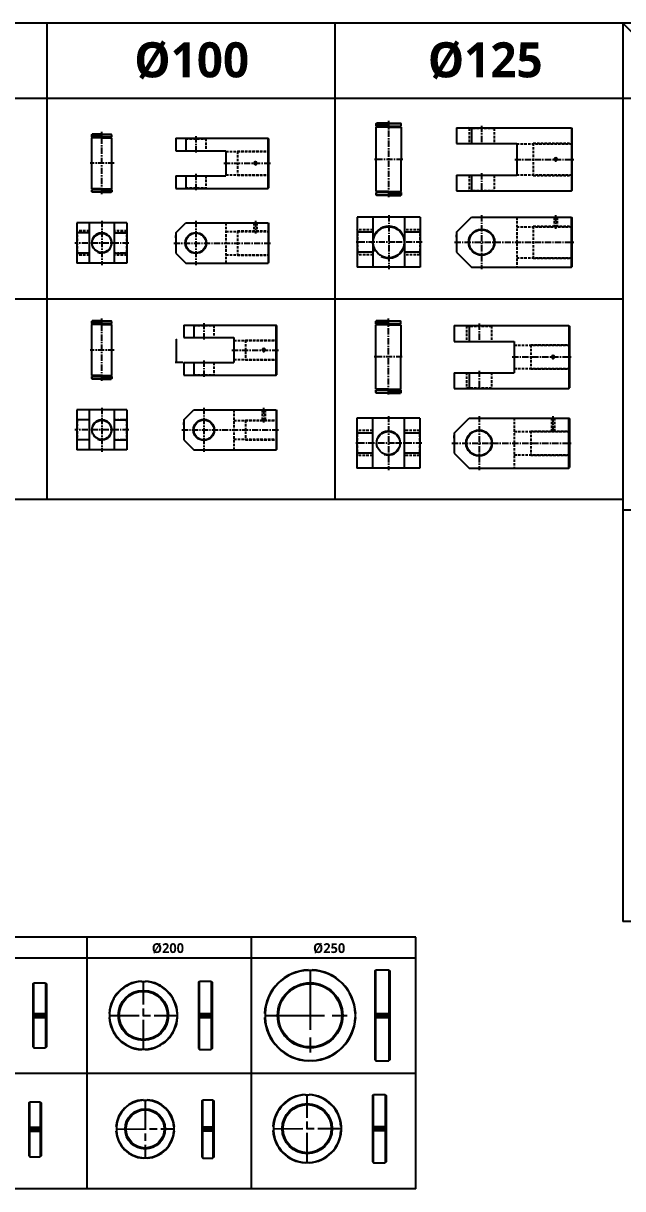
# Model space of a CAD drawing. Extents: x -819 to 7239, y 74 to 4743.
# Drawn here: x 2387 to 3582, y 212 to 2537 of the extents above; entities that cross this region are included whole.
import ezdxf

# ---------------------------------------------------------------- set-up
doc = ezdxf.new("R2010")
doc.units = 0
doc.header["$LTSCALE"] = 10
doc.header["$MEASUREMENT"] = 0
for name, pattern in [('AM_ISO08W050', [18, 12, -1.5, 3, -1.5]), ('CENTER', [2, 1.25, -0.25, 0.25, -0.25]), ('HIDDENX2', [0.75, 0.5, -0.25])]:
    doc.linetypes.add(name, pattern=pattern)
doc.layers.get('0').update_dxf_attribs({"linetype": 'CONTINUOUS'})
doc.layers.get('DEFPOINTS').update_dxf_attribs({"linetype": 'CONTINUOUS'})
for name, color, linetype in [('1', 1, 'AM_ISO08W050'), ('HID', 2, 'HIDDENX2'), ('ML', 7, 'CONTINUOUS'), ('외형선', 3, 'CONTINUOUS'), ('테두리', 7, 'CONTINUOUS')]:
    doc.layers.add(name, color=color, linetype=linetype)
doc.styles.add('문자', font='romans.shx')

msp = doc.modelspace()

# ---------------------------------------------------------------- linework, layer by layer
for p, q in [((3582.4, 2537.1), (-11.6, 2537.1)), ((2434.4, 2537.1), (2434.4, 1587.1)), ((3008.4, 2537.1), (3008.4, 1587.1)), ((3582.4, 2537.1), (3582.4, 1587.1)), ((7239.4, 2537.1), (3582.4, 2537.1)), ((3582.4, 2537.1), (3582.4, 745.1)), ((3732.4, 2387.1), (3582.4, 2537.1)), ((3582.4, 2387.1), (-11.6, 2387.1)), ((7239.4, 2387.1), (3582.4, 2387.1)), ((3582.4, 1987.1), (-11.6, 1987.1)), ((3582.4, 1587.1), (-11.6, 1587.1)), ((7239.4, 1566.1), (3582.4, 1566.1)), ((7239.4, 745.1), (3582.4, 745.1)), ((3169.7, 714.2), (1163.4, 714.2)), ((2514.9, 212.3), (2514.9, 714.2)), ((2842.3, 212.3), (2842.3, 714.2)), ((3169.7, 212.3), (3169.7, 714.2)), ((3169.7, 672.2), (1163.4, 672.2)), ((2955.2, 649), (2955.2, 648)), ((2955.2, 648), (2963.2, 648)), ((2963.2, 649), (2963.2, 648)), ((3088.2, 647), (3090.2, 649)), ((3088.2, 647), (3088.2, 469.1)), ((3090.2, 649), (3116.2, 649)), ((3090.2, 562), (3090.2, 649)), ((3116.2, 649), (3118.2, 647)), ((3116.2, 649), (3116.2, 562)), ((3118.2, 647), (3118.2, 469.1)), ((2406.4, 620.9), (2408.4, 622.9)), ((2406.4, 620.9), (2406.4, 495.2)), ((2408.4, 622.9), (2431.4, 622.9)), ((2408.4, 562), (2408.4, 622.9)), ((2431.4, 622.9), (2433.4, 620.9)), ((2431.4, 622.9), (2431.4, 562)), ((2433.4, 620.9), (2433.4, 495.2)), ((2622.7, 625.4), (2622.7, 626.4)), ((2622.7, 625.4), (2630.7, 625.4)), ((2630.7, 625.4), (2630.7, 626.4)), ((2736.7, 624.4), (2738.7, 626.4)), ((2736.7, 624.4), (2736.7, 491.7)), ((2738.7, 626.4), (2761.7, 626.4)), ((2738.7, 562), (2738.7, 626.4)), ((2761.7, 626.4), (2763.7, 624.4)), ((2761.7, 626.4), (2761.7, 562)), ((2763.7, 624.4), (2763.7, 491.7)), ((2406.4, 562), (2433.4, 562)), ((2558.3, 562), (2559.3, 562)), ((2559.3, 562), (2559.3, 554)), ((2694.1, 562), (2695.1, 562)), ((2694.1, 562), (2694.1, 554)), ((2736.7, 562), (2763.7, 562)), ((2869.3, 562), (2868.3, 562)), ((2868.3, 562), (2869.3, 562)), ((2869.3, 562), (2869.3, 554)), ((3050.1, 562), (3049.1, 562)), ((3049.1, 562), (3049.1, 554)), ((3088.2, 562), (3118.2, 562)), ((2406.4, 554), (2433.4, 554)), ((2408.4, 493.2), (2408.4, 554)), ((2431.4, 554), (2431.4, 493.2)), ((2558.3, 554), (2559.3, 554)), ((2694.1, 554), (2695.1, 554)), ((2736.7, 554), (2763.7, 554)), ((2738.7, 489.7), (2738.7, 554)), ((2761.7, 554), (2761.7, 489.7)), ((2869.3, 554), (2868.3, 554)), ((2868.3, 554), (2869.3, 554)), ((3050.1, 554), (3049.1, 554)), ((3088.2, 554), (3118.2, 554)), ((3090.2, 467.1), (3090.2, 554)), ((3116.2, 554), (3116.2, 467.1)), ((2406.4, 495.2), (2408.4, 493.2)), ((2408.4, 493.2), (2431.4, 493.2)), ((2433.4, 495.2), (2431.4, 493.2)), ((2622.7, 489.7), (2622.7, 490.7)), ((2622.7, 490.7), (2630.7, 490.7)), ((2630.7, 489.7), (2630.7, 490.7)), ((2736.7, 491.7), (2738.7, 489.7)), ((2738.7, 489.7), (2761.7, 489.7)), ((2763.7, 491.7), (2761.7, 489.7)), ((2955.2, 467.1), (2955.2, 468.1)), ((2955.2, 468.1), (2963.2, 468.1)), ((2955.2, 468.1), (2955.2, 467.1)), ((2963.2, 467.1), (2963.2, 468.1)), ((2963.2, 468.1), (2963.2, 467.1)), ((3088.2, 469.1), (3090.2, 467.1)), ((3090.2, 467.1), (3116.2, 467.1)), ((3118.2, 469.1), (3116.2, 467.1)), ((3169.7, 442.3), (1163.4, 442.3)), ((2949.4, 399.5), (2949.4, 400.5)), ((2949.4, 399.5), (2957.4, 399.5)), ((2957.4, 399.5), (2957.4, 400.5)), ((3083.7, 398.5), (3085.7, 400.5)), ((3083.7, 398.5), (3083.7, 265.7)), ((3085.7, 400.5), (3108.7, 400.5)), ((3085.7, 336.4), (3085.7, 400.5)), ((3108.7, 400.5), (3110.7, 398.5)), ((3108.7, 400.5), (3108.7, 336.4)), ((3110.7, 398.5), (3110.7, 265.7)), ((2398.7, 383.7), (2400.7, 385.7)), ((2398.7, 383.7), (2398.7, 278)), ((2400.7, 385.7), (2420.7, 385.7)), ((2400.7, 335), (2400.7, 385.7)), ((2420.7, 385.7), (2422.7, 383.7)), ((2420.7, 385.7), (2420.7, 335)), ((2422.7, 383.7), (2422.7, 278)), ((2626.3, 389.8), (2626.3, 388.8)), ((2626.3, 388.8), (2634.3, 388.8)), ((2634.3, 389.8), (2634.3, 388.8)), ((2743.1, 387.8), (2745.1, 389.8)), ((2743.1, 387.8), (2743.1, 275.1)), ((2745.1, 389.8), (2765.1, 389.8)), ((2745.1, 335.7), (2745.1, 389.8)), ((2765.1, 389.8), (2767.1, 387.8)), ((2765.1, 389.8), (2765.1, 335.7)), ((2767.1, 387.8), (2767.1, 275.1)), ((2398.7, 335), (2422.7, 335)), ((2398.7, 327), (2422.7, 327)), ((2400.7, 276), (2400.7, 327)), ((2420.7, 327), (2420.7, 276)), ((2573, 335.5), (2572, 335.5)), ((2573, 327.5), (2572, 327.5)), ((2573, 335.5), (2573, 327.5)), ((2688.7, 335.5), (2687.7, 335.5)), ((2687.7, 335.5), (2687.7, 327.5)), ((2688.7, 327.5), (2687.7, 327.5)), ((2743.1, 335.7), (2767.1, 335.7)), ((2743.1, 327.7), (2767.1, 327.7)), ((2745.1, 273.1), (2745.1, 327.7)), ((2765.1, 327.7), (2765.1, 273.1)), ((2885.1, 336.1), (2886.1, 336.1)), ((2885.1, 328.1), (2886.1, 328.1)), ((2886.1, 336.1), (2886.1, 328.1)), ((3020.8, 336.1), (3021.8, 336.1)), ((3020.8, 336.1), (3020.8, 328.1)), ((3020.8, 328.1), (3021.8, 328.1)), ((3083.7, 336.4), (3110.7, 336.4)), ((3083.7, 328.4), (3110.7, 328.4)), ((3085.7, 263.7), (3085.7, 328.4)), ((3108.7, 328.4), (3108.7, 263.7)), ((2398.7, 278), (2400.7, 276)), ((2400.7, 276), (2420.7, 276)), ((2422.7, 278), (2420.7, 276)), ((2626.3, 274.1), (2626.3, 273.1)), ((2626.3, 274.1), (2634.3, 274.1)), ((2634.3, 274.1), (2634.3, 273.1)), ((2743.1, 275.1), (2745.1, 273.1)), ((2745.1, 273.1), (2765.1, 273.1)), ((2767.1, 275.1), (2765.1, 273.1)), ((2949.4, 263.7), (2949.4, 264.8)), ((2949.4, 264.8), (2957.4, 264.8)), ((2957.4, 263.7), (2957.4, 264.8)), ((3083.7, 265.7), (3085.7, 263.7)), ((3085.7, 263.7), (3108.7, 263.7)), ((3110.7, 265.7), (3108.7, 263.7)), ((3169.7, 212.3), (1163.4, 212.3))]:
    msp.add_line(p, q)
for centre, radius in [((2626.7, 558), 48), ((2959.2, 558), 63), ((2953.4, 332.1), 48), ((2630.3, 331.5), 38)]:
    msp.add_circle(centre, radius)
for centre, radius, start, end in [((2959.2, 558), 91, 92.5193, 177.4807), ((2959.2, 558), 90, 92.5473, 177.4527), ((2959.2, 558), 91, 2.5193, 87.4807), ((2959.2, 558), 90, 2.5473, 87.4527), ((2626.7, 558), 68.5, 93.3476, 176.6524), ((2626.7, 558), 67.5, 93.3973, 176.6027), ((2626.7, 558), 68.5, 3.3476, 86.6524), ((2626.7, 558), 67.5, 3.3973, 86.6027), ((2626.7, 558), 68.5, 183.3476, 266.6524), ((2626.7, 558), 67.5, 183.3973, 266.6027), ((2626.7, 558), 68.5, 273.3476, 356.6524), ((2626.7, 558), 67.5, 273.3973, 356.6027), ((2959.2, 558), 91, 182.5193, 267.4807), ((2959.2, 558), 90, 182.5473, 267.4527), ((2959.2, 558), 91, 272.5193, 357.4807), ((2959.2, 558), 90, 272.5473, 357.4527), ((2953.4, 332.1), 68.5, 93.3476, 176.6524), ((2953.4, 332.1), 67.5, 93.3973, 176.6027), ((2953.4, 332.1), 68.5, 3.3476, 86.6524), ((2953.4, 332.1), 67.5, 3.3973, 86.6027), ((2630.3, 331.5), 58.5, 93.9207, 176.0793), ((2630.3, 331.5), 57.5, 93.989, 176.011), ((2630.3, 331.5), 58.5, 3.9207, 86.0793), ((2630.3, 331.5), 57.5, 3.989, 86.011), ((2630.3, 331.5), 58.5, 183.9207, 266.0793), ((2630.3, 331.5), 57.5, 183.989, 266.011), ((2630.3, 331.5), 58.5, 273.9207, 356.0793), ((2630.3, 331.5), 57.5, 273.989, 356.011), ((2953.4, 332.1), 68.5, 183.3476, 266.6524), ((2953.4, 332.1), 67.5, 183.3973, 266.6027), ((2953.4, 332.1), 68.5, 273.3476, 356.6524), ((2953.4, 332.1), 67.5, 273.3973, 356.6027)]:
    msp.add_arc(centre, radius, start, end)
at = {"layer": '1'}
for p, q in [((2959.2, 649), (2959.2, 467)), ((2406.4, 558), (2433.4, 558)), ((2736.7, 558), (2763.7, 558)), ((2868.2, 558), (3050.2, 558)), ((3088.2, 558), (3118.2, 558)), ((2398.7, 331), (2422.7, 331.1)), ((2743.1, 331.7), (2767.1, 331.8)), ((3083.7, 332.4), (3110.7, 332.4))]:
    msp.add_line(p, q, dxfattribs=at)
at = {"layer": '1', "ltscale": 0.5}
for p, q in [((2626.7, 489.5), (2626.7, 626.5)), ((2558.2, 558), (2695.2, 558)), ((2953.4, 263.6), (2953.4, 400.6)), ((2630.3, 390), (2630.3, 273)), ((2571.8, 331.4), (2688.8, 331.6)), ((2884.9, 332), (3021.9, 332.3))]:
    msp.add_line(p, q, dxfattribs=at)
at = {"layer": 'DEFPOINTS', "color": 0, "linetype": 'ByBlock'}
for p in [(2691.4, 2232.7), (2691.4, 2105.1), (3251.2, 2106.7), (2692, 1910.1), (2707.4, 1860.1), (2707.4, 1732.3), (3246.1, 1706)]:
    msp.add_point(p, dxfattribs=at)
at = {"layer": 'HID'}
for p, q in [((3276.2, 2327.6), (3275.2, 2328.6)), ((3276.2, 2327.6), (3276.2, 2297.1)), ((3276.2, 2327.6), (3326.2, 2327.6)), ((3326.2, 2327.6), (3327.2, 2328.6)), ((3326.2, 2327.6), (3326.2, 2297.1)), ((2711.4, 2306.7), (2710.4, 2307.7)), ((2711.4, 2306.7), (2751.4, 2306.7)), ((2751.4, 2306.7), (2752.4, 2307.7)), ((2751.4, 2306.7), (2751.4, 2282.7)), ((2791.4, 2281.1), (2876.4, 2281.1)), ((2814.4, 2281.9), (2814.4, 2233.9)), ((2814.4, 2281.9), (2876.4, 2281.9)), ((3371.2, 2296.7), (3481.2, 2296.7)), ((3404.2, 2297.7), (3481.2, 2297.7)), ((3404.2, 2297.7), (3404.2, 2233.7)), ((2751.4, 2232.7), (2751.4, 2208.7)), ((2791.4, 2234.6), (2876.4, 2234.6)), ((2814.4, 2233.9), (2876.4, 2233.9)), ((3276.2, 2234.1), (3276.2, 2203.6)), ((3326.2, 2234.1), (3326.2, 2203.6)), ((3371.2, 2234.7), (3481.2, 2234.7)), ((3404.2, 2233.7), (3481.2, 2233.7)), ((2711.4, 2208.7), (2710.4, 2207.7)), ((2711.4, 2208.7), (2751.4, 2208.7)), ((2751.4, 2208.7), (2752.4, 2207.7)), ((3276.2, 2203.6), (3275.2, 2202.6)), ((3276.2, 2203.6), (3326.2, 2203.6)), ((3326.2, 2203.6), (3327.2, 2202.6)), ((2791.4, 2138.8), (2791.4, 2058.8)), ((2847.3, 2138.8), (2847.3, 2122)), ((2847.9, 2138.8), (2847.9, 2122)), ((2852.7, 2138.8), (2852.7, 2122)), ((2853.3, 2138.8), (2853.3, 2122)), ((3371.2, 2150.3), (3371.2, 2050.3)), ((3445.6, 2150.3), (3445.6, 2131.3)), ((3446.2, 2150.3), (3446.2, 2131.3)), ((3450.9, 2150.3), (3450.9, 2131.3)), ((3451.6, 2150.3), (3451.6, 2131.3)), ((2494.8, 2122.8), (2493.8, 2123.8)), ((2518.8, 2122.8), (2493.8, 2122.8)), ((2494.8, 2122.8), (2494.8, 2074.8)), ((2593.8, 2122.8), (2568.8, 2122.8)), ((2592.8, 2122.8), (2593.8, 2123.8)), ((2592.8, 2122.8), (2592.8, 2074.8)), ((2791.4, 2122), (2876.4, 2122)), ((2814.4, 2122.8), (2814.4, 2074.8)), ((2814.4, 2122.8), (2876.4, 2122.8)), ((3053.9, 2125.3), (3052.9, 2126.3)), ((3084.4, 2125.3), (3053.9, 2125.3)), ((3053.9, 2125.3), (3053.9, 2075.3)), ((3177.9, 2125.3), (3147.4, 2125.3)), ((3177.9, 2125.3), (3178.9, 2126.3)), ((3177.9, 2125.3), (3177.9, 2075.3)), ((3371.2, 2131.3), (3481.2, 2131.3)), ((3404.2, 2132.3), (3481.2, 2132.3)), ((3404.2, 2132.3), (3404.2, 2068.3)), ((2494.8, 2074.8), (2493.8, 2073.8)), ((2518.8, 2074.8), (2493.8, 2074.8)), ((2593.8, 2074.8), (2568.8, 2074.8)), ((2592.8, 2074.8), (2593.8, 2073.8)), ((2791.4, 2075.5), (2876.4, 2075.5)), ((2814.4, 2074.8), (2876.4, 2074.8)), ((3053.9, 2075.3), (3052.9, 2074.3)), ((3084.4, 2075.3), (3053.9, 2075.3)), ((3177.9, 2075.3), (3147.4, 2075.3)), ((3177.9, 2075.3), (3178.9, 2074.3)), ((3371.2, 2069.3), (3481.2, 2069.3)), ((3404.2, 2068.3), (3481.2, 2068.3)), ((2727.4, 1934.1), (2726.4, 1935.1)), ((2727.4, 1934.1), (2767.4, 1934.1)), ((2767.4, 1934.1), (2768.4, 1935.1)), ((2767.4, 1934.1), (2767.4, 1910.1)), ((3271.1, 1933.1), (3270.1, 1934.1)), ((3271.1, 1933.1), (3271.1, 1902.6)), ((3271.1, 1933.1), (3321.1, 1933.1)), ((3321.1, 1933.1), (3322.1, 1934.1)), ((3321.1, 1933.1), (3321.1, 1902.6)), ((2807.4, 1904), (2892.4, 1904)), ((2830.4, 1904.8), (2830.4, 1865.8)), ((2830.4, 1904.8), (2892.4, 1904.8)), ((3366.1, 1894.8), (3476.1, 1894.8)), ((3399.1, 1895.5), (3476.1, 1895.5)), ((3399.1, 1895.5), (3399.1, 1847.5)), ((2767.4, 1860.1), (2767.4, 1836.1)), ((2807.4, 1866.5), (2892.4, 1866.5)), ((2830.4, 1865.8), (2892.4, 1865.8)), ((3271.1, 1840.1), (3271.1, 1809.6)), ((3321.1, 1840.1), (3321.1, 1809.6)), ((3366.1, 1848.3), (3476.1, 1848.3)), ((3399.1, 1847.5), (3476.1, 1847.5)), ((2727.4, 1836.1), (2726.4, 1835.1)), ((2727.4, 1836.1), (2767.4, 1836.1)), ((2767.4, 1836.1), (2768.4, 1835.1)), ((3271.1, 1809.6), (3270.1, 1808.6)), ((3271.1, 1809.6), (3321.1, 1809.6)), ((3321.1, 1809.6), (3322.1, 1808.6)), ((2494.8, 1745.9), (2493.8, 1746.9)), ((2494.8, 1745.9), (2494.8, 1705.9)), ((2592.8, 1745.9), (2593.8, 1746.9)), ((2592.8, 1745.9), (2592.8, 1705.9)), ((2807.4, 1765.9), (2807.4, 1685.9)), ((2807.4, 1744.7), (2892.4, 1744.7)), ((2830.4, 1745.4), (2830.4, 1706.4)), ((2830.4, 1745.4), (2892.4, 1745.4)), ((2863.3, 1765.9), (2863.3, 1744.7)), ((2863.9, 1765.9), (2863.9, 1744.7)), ((2868.7, 1765.9), (2868.7, 1744.7)), ((2869.3, 1765.9), (2869.3, 1744.7)), ((3366.1, 1749.7), (3366.1, 1649.7)), ((3440.4, 1749.7), (3440.4, 1722.9)), ((3441.1, 1749.7), (3441.1, 1722.9)), ((3445.8, 1749.7), (3445.8, 1722.9)), ((3446.4, 1749.7), (3446.4, 1722.9)), ((3053.2, 1724.7), (3052.2, 1725.7)), ((3083.7, 1724.7), (3053.2, 1724.7)), ((3053.2, 1724.7), (3053.2, 1674.7)), ((3177.2, 1724.7), (3146.7, 1724.7)), ((3177.2, 1724.7), (3178.2, 1725.7)), ((3177.2, 1724.7), (3177.2, 1674.7)), ((3366.1, 1722.9), (3476.1, 1722.9)), ((3399.1, 1723.7), (3476.1, 1723.7)), ((3399.1, 1723.7), (3399.1, 1675.7)), ((2494.8, 1705.9), (2493.8, 1704.9)), ((2592.8, 1705.9), (2593.8, 1704.9)), ((2807.4, 1707.2), (2892.4, 1707.2)), ((2830.4, 1706.4), (2892.4, 1706.4)), ((3053.2, 1674.7), (3052.2, 1673.7)), ((3083.7, 1674.7), (3053.2, 1674.7)), ((3177.2, 1674.7), (3146.7, 1674.7)), ((3177.2, 1674.7), (3178.2, 1673.7)), ((3366.1, 1676.4), (3476.1, 1676.4)), ((3399.1, 1675.7), (3476.1, 1675.7))]:
    msp.add_line(p, q, dxfattribs=at)
at = {"layer": 'ML', "color": 1, "linetype": 'CENTER'}
for p, q in [((3115.9, 2190.5), (3115.9, 2342.5)), ((3301.2, 2332.6), (3301.2, 2293.1)), ((2543.8, 2196.5), (2543.8, 2320.9)), ((2731.4, 2311.7), (2731.4, 2278.7)), ((2568.7, 2257.9), (2520.4, 2257.9)), ((2787.4, 2257.9), (2880.4, 2257.9)), ((2850.3, 2261.6), (2850.3, 2253.7)), ((3143.8, 2265.7), (3087.4, 2265.7)), ((3367.2, 2265.7), (3485.2, 2265.7)), ((3448.6, 2269.4), (3448.6, 2261.6)), ((2731.4, 2236.7), (2731.4, 2203.7)), ((3301.2, 2238.1), (3301.2, 2198.6)), ((2543.8, 2142.8), (2543.8, 2054.8)), ((2731.4, 2142.8), (2731.4, 2054.8)), ((2850.3, 2142.8), (2850.3, 2118)), ((3115.9, 2154.3), (3115.9, 2046.3)), ((3301.2, 2154.3), (3301.2, 2046.3)), ((3448.6, 2154.3), (3448.6, 2127.3)), ((2518.8, 2118.8), (2494.8, 2118.8)), ((2592.8, 2118.8), (2568.8, 2118.8)), ((2556.3, 2098.8), (2489.8, 2098.8)), ((2597.8, 2098.8), (2556.3, 2098.8)), ((2687.4, 2098.8), (2880.4, 2098.8)), ((3128.4, 2100.3), (3048.9, 2100.3)), ((3182.9, 2100.3), (3128.4, 2100.3)), ((3247.2, 2100.3), (3485.2, 2100.3)), ((2518.8, 2078.8), (2494.8, 2078.8)), ((2592.8, 2078.8), (2568.8, 2078.8)), ((2543.8, 1823.9), (2543.8, 1948.3)), ((2747.4, 1939.1), (2747.4, 1905.9)), ((3115.2, 1796.3), (3115.2, 1948.3)), ((3296.1, 1938.1), (3296.1, 1898.6)), ((2568.7, 1885.3), (2520.4, 1885.3)), ((2803.4, 1885.3), (2896.4, 1885.3)), ((2866.3, 1889), (2866.3, 1881.1)), ((2747.4, 1864.4), (2747.4, 1831.1)), ((3143, 1871.5), (3086.6, 1871.5)), ((3362.1, 1871.5), (3480.1, 1871.5)), ((3443.4, 1875.2), (3443.4, 1867.4)), ((3296.1, 1844.1), (3296.1, 1804.6)), ((2543.8, 1769.9), (2543.8, 1681.9)), ((2747.4, 1769.9), (2747.4, 1681.9)), ((2866.3, 1769.9), (2866.3, 1740.7)), ((2518.8, 1745.9), (2494.8, 1745.9)), ((2592.8, 1745.9), (2568.8, 1745.9)), ((3115.2, 1753.7), (3115.2, 1645.7)), ((3296.1, 1753.7), (3296.1, 1645.7)), ((3443.4, 1753.7), (3443.4, 1718.9)), ((2556.3, 1725.9), (2489.8, 1725.9)), ((2597.8, 1725.9), (2556.3, 1725.9)), ((2703.4, 1725.9), (2896.4, 1725.9)), ((2518.8, 1705.9), (2494.8, 1705.9)), ((2592.8, 1705.9), (2568.8, 1705.9)), ((3127.7, 1699.7), (3048.2, 1699.7)), ((3182.2, 1699.7), (3127.7, 1699.7)), ((3242.1, 1699.7), (3480.1, 1699.7))]:
    msp.add_line(p, q, dxfattribs=at)
at = {"layer": 'ML'}
for p, q in [((3251.2, 2328.6), (3480.2, 2328.6)), ((3251.2, 2328.6), (3251.2, 2297.1)), ((3281.2, 2328.6), (3281.2, 2297.1)), ((3480.2, 2328.6), (3481.2, 2327.6)), ((3480.2, 2328.6), (3480.2, 2202.6)), ((3481.2, 2327.6), (3481.2, 2203.6)), ((2691.4, 2307.7), (2691.4, 2282.7)), ((2691.4, 2307.7), (2875.4, 2307.7)), ((2711.4, 2306.7), (2711.4, 2282.7)), ((2876.4, 2306.7), (2875.4, 2307.7)), ((2875.4, 2207.7), (2875.4, 2307.7)), ((2876.4, 2306.7), (2876.4, 2208.7)), ((2691.4, 2282.7), (2791.4, 2282.7)), ((2791.4, 2282.7), (2791.4, 2232.7)), ((3251.2, 2297.1), (3371.2, 2297.1)), ((3371.2, 2297.1), (3371.2, 2234.1)), ((2691.4, 2232.7), (2691.4, 2207.7)), ((2691.4, 2232.7), (2791.4, 2232.7)), ((2711.4, 2232.7), (2711.4, 2208.7)), ((3251.2, 2234.1), (3371.2, 2234.1)), ((3251.2, 2234.1), (3251.2, 2202.6)), ((3281.2, 2234.1), (3281.2, 2202.6)), ((2875.4, 2207.7), (2876.4, 2208.7)), ((2691.4, 2207.7), (2875.4, 2207.7)), ((3251.2, 2202.6), (3480.2, 2202.6)), ((3480.2, 2202.6), (3481.2, 2203.6)), ((2593.8, 2138.8), (2493.8, 2138.8)), ((2493.8, 2138.8), (2493.8, 2058.8)), ((2518.8, 2138.8), (2518.8, 2058.8)), ((2568.8, 2138.8), (2568.8, 2058.8)), ((2593.8, 2138.8), (2593.8, 2058.8)), ((2691.4, 2118.8), (2711.4, 2138.8)), ((2711.4, 2138.8), (2875.4, 2138.8)), ((2875.4, 2138.8), (2876.4, 2137.8)), ((2875.4, 2138.8), (2875.4, 2058.8)), ((3178.9, 2150.3), (3052.9, 2150.3)), ((3052.9, 2150.3), (3052.9, 2050.3)), ((3084.4, 2150.3), (3084.4, 2050.3)), ((3147.4, 2150.3), (3147.4, 2050.3)), ((3178.9, 2150.3), (3178.9, 2050.3)), ((3251.2, 2120.3), (3281.2, 2150.3)), ((3281.2, 2150.3), (3480.2, 2150.3)), ((3480.2, 2150.3), (3481.2, 2149.3)), ((3480.2, 2050.3), (3480.2, 2150.3)), ((3481.2, 2149.3), (3481.2, 2051.3)), ((2518.8, 2118.8), (2493.8, 2118.8)), ((2568.8, 2118.8), (2593.8, 2118.8)), ((2691.4, 2118.8), (2691.4, 2078.8)), ((2876.4, 2137.8), (2876.4, 2059.8)), ((3084.4, 2120.3), (3052.9, 2120.3)), ((3178.9, 2120.3), (3147.4, 2120.3)), ((3251.2, 2120.3), (3251.2, 2080.3)), ((3301.2, 2125.3), (3294.1, 2125.3)), ((2691.4, 2108.8), (2691.4, 2113.8)), ((2691.4, 2108.8), (2691.4, 2088.8)), ((3251.2, 2110.3), (3251.2, 2115.3)), ((3251.2, 2110.3), (3251.2, 2090.3)), ((2518.8, 2078.8), (2493.8, 2078.8)), ((2568.8, 2078.8), (2593.8, 2078.8)), ((2691.4, 2078.8), (2711.4, 2058.8)), ((3084.4, 2080.3), (3052.9, 2080.3)), ((3178.9, 2080.3), (3147.4, 2080.3)), ((3251.2, 2080.3), (3281.2, 2050.3)), ((2593.8, 2058.8), (2493.8, 2058.8)), ((2711.4, 2058.8), (2875.4, 2058.8)), ((2875.4, 2058.8), (2876.4, 2059.8)), ((3178.9, 2050.3), (3052.9, 2050.3)), ((3281.2, 2050.3), (3480.2, 2050.3)), ((3480.2, 2050.3), (3481.2, 2051.3)), ((2707.4, 1935.1), (2707.4, 1910.1)), ((2707.4, 1935.1), (2891.4, 1935.1)), ((2727.4, 1934.1), (2727.4, 1910.1)), ((2892.4, 1934.1), (2891.4, 1935.1)), ((2891.4, 1835.1), (2891.4, 1935.1)), ((2892.4, 1934.1), (2892.4, 1836.1)), ((3246.1, 1934.1), (3475.1, 1934.1)), ((3246.1, 1934.1), (3246.1, 1902.6)), ((3276.1, 1934.1), (3276.1, 1902.6)), ((3475.1, 1934.1), (3476.1, 1933.1)), ((3475.1, 1934.1), (3475.1, 1808.6)), ((3476.1, 1933.1), (3476.1, 1809.6)), ((2707.4, 1910.1), (2807.4, 1910.1)), ((2807.4, 1910.1), (2807.4, 1860.1)), ((3246.1, 1902.6), (3366.1, 1902.6)), ((3366.1, 1902.6), (3366.1, 1840.1)), ((2707.4, 1860.1), (2707.4, 1835.1)), ((2707.4, 1860.1), (2807.4, 1860.1)), ((2727.4, 1860.1), (2727.4, 1836.1)), ((3246.1, 1840.1), (3366.1, 1840.1)), ((3246.1, 1840.1), (3246.1, 1808.6)), ((3276.1, 1840.1), (3276.1, 1808.6)), ((2707.4, 1835.1), (2891.4, 1835.1)), ((2891.4, 1835.1), (2892.4, 1836.1)), ((3246.1, 1808.6), (3475.1, 1808.6)), ((3475.1, 1808.6), (3476.1, 1809.6)), ((2593.8, 1765.9), (2493.8, 1765.9)), ((2493.8, 1765.9), (2493.8, 1685.9)), ((2518.8, 1745.9), (2493.8, 1745.9)), ((2518.8, 1765.9), (2518.8, 1685.9)), ((2568.8, 1765.9), (2568.8, 1685.9)), ((2568.8, 1745.9), (2593.8, 1745.9)), ((2593.8, 1765.9), (2593.8, 1685.9)), ((2707.4, 1745.9), (2727.4, 1765.9)), ((2707.4, 1745.9), (2707.4, 1705.9)), ((2727.4, 1765.9), (2891.4, 1765.9)), ((2891.4, 1765.9), (2892.4, 1764.9)), ((2891.4, 1765.9), (2891.4, 1685.9)), ((2892.4, 1764.9), (2892.4, 1686.9)), ((3178.2, 1749.7), (3052.2, 1749.7)), ((3052.2, 1749.7), (3052.2, 1649.7)), ((3083.7, 1749.7), (3083.7, 1649.7)), ((3146.7, 1749.7), (3146.7, 1649.7)), ((3178.2, 1749.7), (3178.2, 1649.7)), ((3246.1, 1719.7), (3276.1, 1749.7)), ((3276.1, 1749.7), (3475.1, 1749.7)), ((3475.1, 1749.7), (3476.1, 1748.7)), ((3475.1, 1649.7), (3475.1, 1749.7)), ((3476.1, 1748.7), (3476.1, 1650.7)), ((2707.4, 1735.9), (2707.4, 1740.9)), ((2707.4, 1735.9), (2707.4, 1715.9)), ((2518.8, 1705.9), (2493.8, 1705.9)), ((2568.8, 1705.9), (2593.8, 1705.9)), ((2707.4, 1705.9), (2727.4, 1685.9)), ((3083.7, 1719.7), (3052.2, 1719.7)), ((3178.2, 1719.7), (3146.7, 1719.7)), ((3246.1, 1719.7), (3246.1, 1679.7)), ((3246.1, 1709.7), (3246.1, 1714.7)), ((3246.1, 1709.7), (3246.1, 1689.7)), ((2593.8, 1685.9), (2493.8, 1685.9)), ((2727.4, 1685.9), (2891.4, 1685.9)), ((2891.4, 1685.9), (2892.4, 1686.9)), ((3083.7, 1679.7), (3052.2, 1679.7)), ((3178.2, 1679.7), (3146.7, 1679.7)), ((3246.1, 1679.7), (3276.1, 1649.7)), ((3475.1, 1649.7), (3476.1, 1650.7)), ((3178.2, 1649.7), (3052.2, 1649.7)), ((3276.1, 1649.7), (3475.1, 1649.7))]:
    msp.add_line(p, q, dxfattribs=at)
for centre, radius in [((2850.3, 2257.9), 2.38), ((3448.6, 2265.7), 2.38), ((2543.8, 2098.8), 19.2), ((2731.4, 2098.8), 21), ((2731.4, 2098.8), 20), ((3115.9, 2100.3), 31), ((3301.2, 2100.3), 26), ((3301.2, 2100.3), 25), ((2866.3, 1885.3), 2.38), ((3443.4, 1871.5), 2.38), ((2543.8, 1725.9), 19.2), ((2747.4, 1725.9), 21), ((2747.4, 1725.9), 20), ((3115.2, 1699.7), 23.2), ((3296.1, 1699.7), 26), ((3296.1, 1699.7), 25)]:
    msp.add_circle(centre, radius, dxfattribs=at)
at = {"layer": 'ML', "color": 2}
for centre, radius in [((2626.7, 558), 50), ((2959.2, 558), 65), ((2953.4, 332.1), 50), ((2630.3, 331.5), 40)]:
    msp.add_circle(centre, radius, dxfattribs=at)
for centre in [(2850.3, 2257.9), (3448.6, 2265.7), (2866.3, 1885.3), (3443.4, 1871.5)]:
    msp.add_arc(centre, 3, 254.2865, 197.9288, dxfattribs=at)
at = {"layer": '외형선'}
for p, q in [((3090.9, 2336.7), (3091.9, 2337.7)), ((3090.9, 2331.9), (3090.9, 2336.7)), ((3090.9, 2336.7), (3115.9, 2336.7)), ((3115.9, 2331.9), (3090.9, 2331.9)), ((3115.9, 2329.7), (3090.9, 2329.7)), ((3090.9, 2201.7), (3090.9, 2329.7)), ((3115.9, 2337.7), (3091.9, 2337.7)), ((3092.4, 2329.7), (3092.4, 2331.9)), ((3115.9, 2337.7), (3139.9, 2337.7)), ((3140.9, 2336.7), (3115.9, 2336.7)), ((3115.9, 2331.9), (3140.9, 2331.9)), ((3115.9, 2329.7), (3140.9, 2329.7)), ((3139.4, 2329.7), (3139.4, 2331.9)), ((3140.9, 2336.7), (3139.9, 2337.7)), ((3140.9, 2331.9), (3140.9, 2336.7)), ((3140.9, 2329.7), (3140.9, 2265.7)), ((2523.8, 2314.9), (2524.8, 2315.9)), ((2523.8, 2310.8), (2523.8, 2314.9)), ((2523.8, 2314.9), (2543.8, 2314.9)), ((2543.8, 2310.8), (2523.8, 2310.8)), ((2543.8, 2308.9), (2523.8, 2308.9)), ((2523.8, 2206.9), (2523.8, 2308.9)), ((2543.8, 2315.9), (2524.8, 2315.9)), ((2524.8, 2308.9), (2524.8, 2310.8)), ((2543.8, 2315.9), (2562.8, 2315.9)), ((2563.8, 2314.9), (2543.8, 2314.9)), ((2543.8, 2310.8), (2563.8, 2310.8)), ((2543.8, 2308.9), (2563.8, 2308.9)), ((2563.8, 2314.9), (2562.8, 2315.9)), ((2562.8, 2308.9), (2562.8, 2310.8)), ((2563.8, 2310.8), (2563.8, 2314.9)), ((2563.8, 2206.9), (2563.8, 2308.9)), ((3140.9, 2201.7), (3140.9, 2265.7)), ((2543.8, 2206.9), (2523.8, 2206.9)), ((2523.8, 2200.9), (2523.8, 2204.9)), ((2543.8, 2204.9), (2523.8, 2204.9)), ((2523.8, 2204.9), (2523.8, 2200.9)), ((2523.8, 2200.9), (2524.8, 2199.9)), ((2523.8, 2200.9), (2543.8, 2200.9)), ((2524.8, 2206.9), (2524.8, 2204.9)), ((2543.8, 2199.9), (2524.8, 2199.9)), ((2543.8, 2206.9), (2563.8, 2206.9)), ((2543.8, 2204.9), (2563.8, 2204.9)), ((2563.8, 2200.9), (2543.8, 2200.9)), ((2543.8, 2199.9), (2562.8, 2199.9)), ((2562.8, 2206.9), (2562.8, 2204.9)), ((2563.8, 2200.9), (2562.8, 2199.9)), ((2563.8, 2200.9), (2563.8, 2204.9)), ((2563.8, 2204.9), (2563.8, 2200.9)), ((3115.9, 2201.7), (3090.9, 2201.7)), ((3090.9, 2194.7), (3090.9, 2199.5)), ((3115.9, 2199.5), (3090.9, 2199.5)), ((3090.9, 2199.5), (3090.9, 2194.7)), ((3090.9, 2194.7), (3091.9, 2193.7)), ((3090.9, 2194.7), (3115.9, 2194.7)), ((3115.9, 2193.7), (3091.9, 2193.7)), ((3092.4, 2201.7), (3092.4, 2199.5)), ((3115.9, 2201.7), (3140.9, 2201.7)), ((3115.9, 2199.5), (3140.9, 2199.5)), ((3140.9, 2194.7), (3115.9, 2194.7)), ((3115.9, 2193.7), (3139.9, 2193.7)), ((3139.4, 2201.7), (3139.4, 2199.5)), ((3140.9, 2194.7), (3139.9, 2193.7)), ((3140.9, 2199.5), (3140.9, 2194.7)), ((2523.8, 1942.3), (2524.8, 1943.3)), ((2523.8, 1938.2), (2523.8, 1942.3)), ((2523.8, 1942.3), (2543.8, 1942.3)), ((2543.8, 1938.2), (2523.8, 1938.2)), ((2543.8, 1936.3), (2523.8, 1936.3)), ((2523.8, 1834.3), (2523.8, 1936.3)), ((2543.8, 1943.3), (2524.8, 1943.3)), ((2524.8, 1936.3), (2524.8, 1938.2)), ((2543.8, 1943.3), (2562.8, 1943.3)), ((2563.8, 1942.3), (2543.8, 1942.3)), ((2543.8, 1938.2), (2563.8, 1938.2)), ((2543.8, 1936.3), (2563.8, 1936.3)), ((2563.8, 1942.3), (2562.8, 1943.3)), ((2562.8, 1936.3), (2562.8, 1938.2)), ((2563.8, 1938.2), (2563.8, 1942.3)), ((2563.8, 1834.3), (2563.8, 1936.3)), ((3090.2, 1942.5), (3091.2, 1943.5)), ((3090.2, 1937.7), (3090.2, 1942.5)), ((3090.2, 1942.5), (3115.2, 1942.5)), ((3115.2, 1937.7), (3090.2, 1937.7)), ((3115.2, 1935.5), (3090.2, 1935.5)), ((3090.2, 1807.5), (3090.2, 1935.5)), ((3115.2, 1943.5), (3091.2, 1943.5)), ((3091.7, 1935.5), (3091.7, 1937.7)), ((3115.2, 1943.5), (3139.2, 1943.5)), ((3140.2, 1942.5), (3115.2, 1942.5)), ((3115.2, 1937.7), (3140.2, 1937.7)), ((3115.2, 1935.5), (3140.2, 1935.5)), ((3138.7, 1935.5), (3138.7, 1937.7)), ((3140.2, 1942.5), (3139.2, 1943.5)), ((3140.2, 1937.7), (3140.2, 1942.5)), ((3140.2, 1935.5), (3140.2, 1871.5)), ((3140.2, 1807.5), (3140.2, 1871.5)), ((2543.8, 1834.3), (2523.8, 1834.3)), ((2523.8, 1828.3), (2523.8, 1832.3)), ((2543.8, 1832.3), (2523.8, 1832.3)), ((2523.8, 1832.3), (2523.8, 1828.3)), ((2523.8, 1828.3), (2524.8, 1827.3)), ((2523.8, 1828.3), (2543.8, 1828.3)), ((2524.8, 1834.3), (2524.8, 1832.3)), ((2543.8, 1827.3), (2524.8, 1827.3)), ((2543.8, 1834.3), (2563.8, 1834.3)), ((2543.8, 1832.3), (2563.8, 1832.3)), ((2563.8, 1828.3), (2543.8, 1828.3)), ((2543.8, 1827.3), (2562.8, 1827.3)), ((2562.8, 1834.3), (2562.8, 1832.3)), ((2563.8, 1828.3), (2562.8, 1827.3)), ((2563.8, 1828.3), (2563.8, 1832.3)), ((2563.8, 1832.3), (2563.8, 1828.3)), ((3115.2, 1807.5), (3090.2, 1807.5)), ((3090.2, 1800.5), (3090.2, 1805.3)), ((3115.2, 1805.3), (3090.2, 1805.3)), ((3090.2, 1805.3), (3090.2, 1800.5)), ((3090.2, 1800.5), (3091.2, 1799.5)), ((3090.2, 1800.5), (3115.2, 1800.5)), ((3115.2, 1799.5), (3091.2, 1799.5)), ((3091.7, 1807.5), (3091.7, 1805.3)), ((3115.2, 1807.5), (3140.2, 1807.5)), ((3115.2, 1805.3), (3140.2, 1805.3)), ((3140.2, 1800.5), (3115.2, 1800.5)), ((3115.2, 1799.5), (3139.2, 1799.5)), ((3138.7, 1807.5), (3138.7, 1805.3)), ((3140.2, 1800.5), (3139.2, 1799.5)), ((3140.2, 1805.3), (3140.2, 1800.5))]:
    msp.add_line(p, q, dxfattribs=at)
at = {"layer": '테두리'}
for p, q in [((2692, 1906.9), (2692, 1862.9)), ((2705.4, 1860.1), (2690, 1860.1))]:
    msp.add_line(p, q, dxfattribs=at)
for centre, radius, start, end in [((2543.8, 2098.8), 20, 247, 204.766), ((3115.9, 2100.3), 32, 242.627, 213.752), ((2543.8, 1725.9), 20, 247, 204.766), ((3115.2, 1699.7), 24, 249.5428, 202.201)]:
    msp.add_arc(centre, radius, start, end, dxfattribs=at)
for points in [[(2691.5, 1906.9), (2692.5, 1906.9), (2692, 1910.1)], [(2691.5, 1862.9), (2692.5, 1862.9), (2692, 1860.1)]]:
    msp.add_solid(points, dxfattribs=at)

# ---------------------------------------------------------------- texts
at = {"attachment_point": 1, "style": '문자'}
for s, width, gutter_width, heights, insert, char_height in [('{\\fMalgun Gothic|b1|i0|c129|p50;%%C100}', 124.533, 16, [-75.6], (2608.6, 2499.2), 70), ('{\\fMalgun Gothic|b1|i0|c129|p50;%%C125}', 124.533, 16, [-75.6], (3193.9, 2499.2), 70), ('{\\fMalgun Gothic|b1|i0|c129|p50;%%C200}', 34.875, 4.48, [-21.2], (2643.6, 702), 19.603), ('{\\fMalgun Gothic|b1|i0|c129|p50;%%C250}', 34.875, 4.48, [-21.2], (2965.1, 702), 19.603)]:
    msp.add_mtext_dynamic_manual_height_columns(s, width=width, gutter_width=gutter_width, heights=heights, dxfattribs=dict(at, insert=insert, char_height=char_height))

doc.saveas('drawing.dxf')
